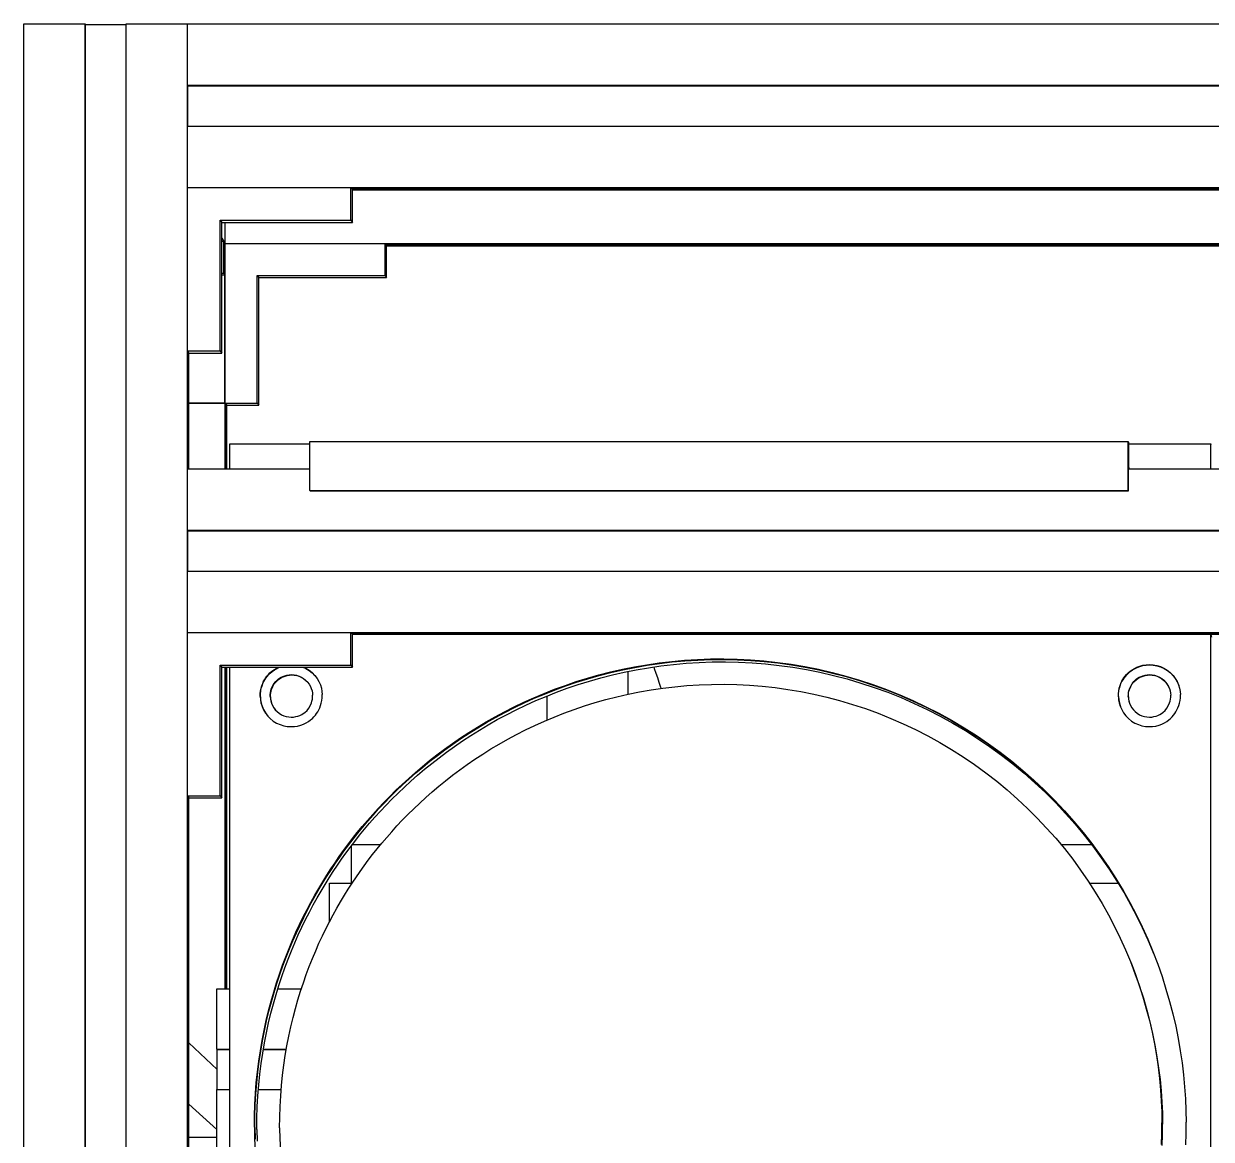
# Model space of a CAD drawing. Header units: millimetres. Extents: x -244 to 244, y -316 to 313.
# Drawn here: x -217.7 to -70.7, y 174.8 to 312.9 of the extents above; entities that cross this region are included whole.
import ezdxf

# ---------------------------------------------------------------- set-up
doc = ezdxf.new("R2010")
doc.units = ezdxf.units.MM
doc.layers.add('VISIBLE', color=7, linetype='Continuous')

msp = doc.modelspace()

# ---------------------------------------------------------------- linework, layer by layer
at = {"layer": 'VISIBLE'}
for p, q in [((-217.72, 43.76), (-217.72, 312.91)), ((-217.72, 312.91), (-210.13, 312.91)), ((-210.13, 43.76), (-210.13, 312.91)), ((-210.13, 312.91), (-210.06, 312.82)), ((-210.06, 43.76), (-210.06, 312.82)), ((-210.06, 312.82), (-205.06, 312.82)), ((-205.06, 43.76), (-205.06, 312.91)), ((-205.06, 312.91), (205.06, 312.91)), ((-197.47, -315.95), (-197.47, 312.91)), ((-197.47, 305.32), (-197.41, 305.22)), ((-197.47, 305.32), (197.47, 305.32)), ((-197.41, 300.25), (-197.41, 305.22)), ((-197.41, 305.22), (197.41, 305.22)), ((-197.47, 300.25), (197.47, 300.25)), ((-197.47, 292.66), (197.47, 292.66)), ((-177.22, 288.61), (-177.22, 292.66)), ((-177.22, 292.66), (-177.04, 292.36)), ((-177.15, 292.55), (177.15, 292.55)), ((-177.1, 292.47), (177.1, 292.47)), ((-177.04, 288.32), (-177.04, 292.36)), ((-177.04, 292.36), (177.04, 292.36)), ((-193.42, 272.41), (-193.42, 288.61)), ((-193.42, 288.61), (-193.22, 288.32)), ((-193.42, 288.61), (-177.22, 288.61)), ((-193.22, 272.13), (-193.22, 288.32)), ((-193.22, 288.32), (-177.04, 288.32)), ((-192.78, 257.82), (-192.78, 288.32)), ((-177.22, 288.61), (-177.04, 288.32)), ((-193.22, 286.36), (-192.78, 285.71)), ((-193.22, 286), (-192.97, 286)), ((-192.97, 282.04), (-192.97, 286)), ((-192.78, 285.71), (192.78, 285.71)), ((-173.01, 281.76), (-173.01, 285.71)), ((-173.01, 285.71), (-172.84, 285.43)), ((-172.95, 285.61), (172.95, 285.61)), ((-172.9, 285.54), (172.9, 285.54)), ((-172.84, 281.48), (-172.84, 285.43)), ((-172.84, 285.43), (172.84, 285.43)), ((-193.22, 282.04), (-192.97, 282.04)), ((-193.22, 281.82), (-192.82, 281.82)), ((-192.97, 282.04), (-192.82, 281.82)), ((-192.82, 265.99), (-192.82, 281.82)), ((-188.83, 265.94), (-188.83, 281.76)), ((-188.83, 281.76), (-188.64, 281.48)), ((-188.83, 281.76), (-173.01, 281.76)), ((-188.64, 265.68), (-188.64, 281.48)), ((-188.64, 281.48), (-172.84, 281.48)), ((-173.01, 281.76), (-172.84, 281.48)), ((-197.47, 272.41), (-197.23, 272.07)), ((-197.47, 272.41), (-193.42, 272.41)), ((-197.39, 257.82), (-197.39, 272.3)), ((-197.34, 257.82), (-197.34, 272.23)), ((-197.27, 257.82), (-197.27, 272.13)), ((-197.27, 272.13), (-193.22, 272.13)), ((-197.27, 272.07), (-197.23, 272.07)), ((-197.23, 272.07), (-197.23, 272.13)), ((-193.42, 272.41), (-193.22, 272.13)), ((-197.27, 265.99), (-192.82, 265.99)), ((-197.27, 265.94), (-188.83, 265.94)), ((-192.82, 265.99), (-192.59, 265.68)), ((-192.71, 257.82), (-192.71, 265.84)), ((-192.66, 257.82), (-192.66, 265.78)), ((-192.59, 257.82), (-192.59, 265.68)), ((-192.59, 265.68), (-188.64, 265.68)), ((-188.83, 265.94), (-188.64, 265.68)), ((-192.21, 257.82), (-192.21, 260.9)), ((-192.21, 260.9), (-182.31, 260.9)), ((-182.31, 255.13), (-182.31, 261.21)), ((-182.31, 261.21), (-81.03, 261.21)), ((-81.03, 255.13), (-81.03, 261.21)), ((-81.03, 261.21), (-80.93, 260.9)), ((-80.93, 257.87), (-80.93, 260.9)), ((-80.93, 260.9), (-70.81, 260.9)), ((-70.81, 257.82), (-70.81, 260.9)), ((-70.81, 260.9), (-70.79, 260.82)), ((-70.79, 257.82), (-70.79, 260.82)), ((-197.47, 257.82), (-182.31, 257.82)), ((-81.01, 255.09), (-81.01, 258.13)), ((-81.01, 258.13), (-80.93, 257.87)), ((-81.01, 257.87), (-80.93, 257.87)), ((-81.01, 257.82), (-50.64, 257.82)), ((-182.31, 255.13), (-182.28, 255.09)), ((-182.31, 255.13), (-81.03, 255.13)), ((-182.28, 255.09), (-81.01, 255.09)), ((-81.03, 255.13), (-81.01, 255.09)), ((-197.47, 250.23), (-197.41, 250.15)), ((-197.47, 250.23), (197.47, 250.23)), ((-197.41, 245.16), (-197.41, 250.15)), ((-197.41, 250.15), (197.41, 250.15)), ((-197.47, 245.16), (197.47, 245.16)), ((-197.47, 237.57), (197.47, 237.57)), ((-177.22, 233.52), (-177.22, 237.57)), ((-177.22, 237.57), (-177.04, 237.33)), ((-177.15, 237.48), (177.15, 237.48)), ((-177.1, 237.42), (177.1, 237.42)), ((-177.04, 233.28), (-177.04, 237.33)), ((-177.04, 237.33), (177.04, 237.33)), ((-70.81, 116.05), (-70.81, 237.33)), ((-70.79, 116.05), (-70.79, 237.33)), ((-70.79, 237.26), (-70.7, 236.96)), ((-140.62, 233.57), (-139.08, 233.8)), ((-140.58, 233.5), (-139.04, 233.72)), ((-139.08, 233.8), (-137.52, 233.98)), ((-139.04, 233.72), (-137.48, 233.91)), ((-139.04, 233.72), (-137.48, 233.91)), ((-137.52, 233.98), (-135.94, 234.12)), ((-137.48, 233.91), (-135.9, 234.05)), ((-137.31, 233.61), (-135.73, 233.76)), ((-135.94, 234.12), (-134.34, 234.22)), ((-135.9, 234.05), (-134.3, 234.15)), ((-135.73, 233.76), (-134.13, 233.86)), ((-134.34, 234.22), (-132.72, 234.28)), ((-134.3, 234.15), (-132.68, 234.21)), ((-134.13, 233.86), (-132.52, 233.91)), ((-132.72, 234.28), (-131.09, 234.29)), ((-132.68, 234.21), (-131.05, 234.22)), ((-132.68, 234.21), (-131.05, 234.22)), ((-132.52, 233.91), (-130.88, 233.93)), ((-132.52, 233.91), (-130.88, 233.93)), ((-131.09, 234.29), (-129.44, 234.26)), ((-131.05, 234.22), (-129.4, 234.19)), ((-131.05, 234.22), (-129.4, 234.19)), ((-130.88, 233.93), (-129.24, 233.89)), ((-130.88, 233.93), (-129.24, 233.89)), ((-129.44, 234.26), (-127.78, 234.17)), ((-129.4, 234.19), (-127.74, 234.1)), ((-129.24, 233.89), (-127.58, 233.81)), ((-127.78, 234.17), (-126.11, 234.04)), ((-127.74, 234.1), (-126.07, 233.97)), ((-127.74, 234.1), (-126.07, 233.97)), ((-127.58, 233.81), (-125.91, 233.67)), ((-127.58, 233.81), (-125.91, 233.67)), ((-126.11, 234.04), (-124.43, 233.86)), ((-126.07, 233.97), (-124.39, 233.79)), ((-126.07, 233.97), (-124.39, 233.79)), ((-124.43, 233.86), (-122.74, 233.62)), ((-124.39, 233.79), (-122.71, 233.55)), ((-193.42, 217.32), (-193.42, 233.52)), ((-193.42, 233.52), (-193.22, 233.28)), ((-193.42, 233.52), (-177.22, 233.52)), ((-193.22, 217.1), (-193.22, 233.28)), ((-193.22, 233.28), (-177.04, 233.28)), ((-192.78, 193.43), (-192.78, 233.28)), ((-192.71, 193.43), (-192.71, 233.28)), ((-192.66, 193.43), (-192.66, 233.28)), ((-192.59, 193.43), (-192.59, 233.28)), ((-192.21, 116.05), (-192.21, 233.28)), ((-187.62, 232.15), (-187.45, 232.35)), ((-187.59, 232.12), (-187.42, 232.32)), ((-187.45, 232.35), (-187.25, 232.55)), ((-187.42, 232.32), (-187.22, 232.52)), ((-187.25, 232.55), (-187.02, 232.75)), ((-187.22, 232.52), (-186.99, 232.71)), ((-187.02, 232.75), (-186.77, 232.93)), ((-186.99, 232.71), (-186.74, 232.9)), ((-186.77, 232.93), (-186.48, 233.11)), ((-186.74, 232.9), (-186.45, 233.07)), ((-186.48, 233.11), (-186.16, 233.27)), ((-186.45, 233.07), (-186.13, 233.23)), ((-186.16, 233.27), (-186.11, 233.28)), ((-186.13, 233.23), (-185.99, 233.28)), ((-185.41, 232.21), (-185.15, 232.28)), ((-185.38, 232.17), (-185.12, 232.24)), ((-185.15, 232.28), (-184.87, 232.32)), ((-185.12, 232.24), (-184.84, 232.29)), ((-184.87, 232.32), (-184.58, 232.34)), ((-184.84, 232.29), (-184.55, 232.3)), ((-184.58, 232.34), (-184.27, 232.32)), ((-184.55, 232.3), (-184.24, 232.28)), ((-184.27, 232.32), (-183.96, 232.26)), ((-184.24, 232.28), (-183.94, 232.22)), ((-184.24, 232.28), (-183.94, 232.22)), ((-183.96, 232.26), (-183.66, 232.16)), ((-183.94, 232.22), (-183.63, 232.13)), ((-183.94, 232.22), (-183.63, 232.13)), ((-183.19, 233.28), (-182.79, 233.1)), ((-183.14, 233.28), (-182.82, 233.14)), ((-182.82, 233.14), (-182.41, 232.89)), ((-182.79, 233.1), (-182.38, 232.85)), ((-182.41, 232.89), (-182.04, 232.59)), ((-182.38, 232.85), (-182.01, 232.55)), ((-182.04, 232.59), (-181.71, 232.24)), ((-182.01, 232.55), (-181.68, 232.21)), ((-181.71, 232.24), (-181.42, 231.87)), ((-177.22, 233.52), (-177.04, 233.28)), ((-147.95, 231.9), (-146.54, 232.3)), ((-147.9, 231.83), (-146.49, 232.23)), ((-146.54, 232.3), (-145.1, 232.67)), ((-146.49, 232.23), (-145.05, 232.6)), ((-146.31, 231.94), (-144.87, 232.31)), ((-145.1, 232.67), (-143.63, 233.01)), ((-145.05, 232.6), (-143.59, 232.94)), ((-144.87, 232.31), (-143.41, 232.64)), ((-143.63, 233.01), (-142.14, 233.31)), ((-143.59, 232.94), (-142.1, 233.24)), ((-143.41, 232.64), (-141.92, 232.94)), ((-142.92, 232.69), (-142.92, 232.74)), ((-142.92, 232.04), (-142.92, 232.69)), ((-142.14, 233.31), (-140.62, 233.57)), ((-142.1, 233.24), (-140.58, 233.5)), ((-141.92, 232.94), (-140.4, 233.2)), ((-140.4, 233.2), (-138.87, 233.43)), ((-139.75, 233.3), (-139.68, 233.08)), ((-139.68, 233.08), (-139.49, 232.53)), ((-139.49, 232.53), (-139.3, 231.97)), ((-138.87, 233.43), (-137.31, 233.61)), ((-138.87, 233.43), (-137.31, 233.61)), ((-125.91, 233.67), (-124.23, 233.49)), ((-125.91, 233.67), (-124.23, 233.49)), ((-124.23, 233.49), (-122.55, 233.26)), ((-122.74, 233.62), (-121.05, 233.34)), ((-122.71, 233.55), (-121.02, 233.27)), ((-122.55, 233.26), (-120.86, 232.97)), ((-121.05, 233.34), (-119.36, 233)), ((-121.02, 233.27), (-119.33, 232.93)), ((-120.86, 232.97), (-119.18, 232.63)), ((-119.36, 233), (-117.67, 232.61)), ((-119.33, 232.93), (-117.64, 232.54)), ((-119.18, 232.63), (-117.49, 232.24)), ((-117.67, 232.61), (-115.98, 232.16)), ((-117.64, 232.54), (-115.95, 232.09)), ((-117.49, 232.24), (-115.8, 231.8)), ((-81.4, 232.15), (-81.22, 232.35)), ((-81.38, 232.12), (-81.21, 232.32)), ((-81.22, 232.35), (-81.03, 232.55)), ((-81.21, 232.32), (-81.01, 232.52)), ((-81.03, 232.55), (-80.8, 232.75)), ((-81.01, 232.52), (-80.79, 232.71)), ((-80.8, 232.75), (-80.55, 232.93)), ((-80.79, 232.71), (-80.53, 232.9)), ((-80.55, 232.93), (-80.26, 233.11)), ((-80.53, 232.9), (-80.25, 233.07)), ((-80.26, 233.11), (-79.94, 233.27)), ((-80.25, 233.07), (-79.93, 233.23)), ((-79.94, 233.27), (-79.59, 233.4)), ((-79.93, 233.23), (-79.58, 233.36)), ((-79.59, 233.4), (-79.21, 233.5)), ((-79.58, 233.36), (-79.2, 233.46)), ((-79.21, 233.5), (-78.8, 233.57)), ((-79.2, 233.46), (-78.79, 233.53)), ((-79.2, 232.21), (-78.94, 232.28)), ((-79.19, 232.17), (-78.93, 232.24)), ((-78.94, 232.28), (-78.66, 232.32)), ((-78.93, 232.24), (-78.65, 232.29)), ((-78.8, 233.57), (-78.37, 233.59)), ((-78.79, 233.53), (-78.36, 233.55)), ((-78.66, 232.32), (-78.37, 232.34)), ((-78.65, 232.29), (-78.36, 232.3)), ((-78.37, 233.59), (-77.93, 233.56)), ((-78.37, 232.34), (-78.07, 232.32)), ((-78.36, 233.55), (-77.92, 233.52)), ((-78.36, 232.3), (-78.05, 232.28)), ((-78.07, 232.32), (-77.76, 232.26)), ((-78.05, 232.28), (-77.75, 232.22)), ((-78.05, 232.28), (-77.75, 232.22)), ((-77.93, 233.56), (-77.48, 233.47)), ((-77.92, 233.52), (-77.47, 233.44)), ((-77.76, 232.26), (-77.45, 232.16)), ((-77.75, 232.22), (-77.44, 232.13)), ((-77.75, 232.22), (-77.44, 232.13)), ((-77.48, 233.47), (-77.03, 233.33)), ((-77.47, 233.44), (-77.02, 233.3)), ((-77.03, 233.33), (-76.6, 233.14)), ((-77.02, 233.3), (-76.59, 233.1)), ((-76.6, 233.14), (-76.19, 232.89)), ((-76.59, 233.1), (-76.18, 232.85)), ((-76.19, 232.89), (-75.82, 232.59)), ((-76.18, 232.85), (-75.8, 232.55)), ((-75.82, 232.59), (-75.48, 232.24)), ((-75.8, 232.55), (-75.47, 232.21)), ((-75.48, 232.24), (-75.2, 231.87)), ((-188.35, 230.68), (-188.26, 230.99)), ((-188.32, 230.65), (-188.23, 230.95)), ((-188.26, 230.99), (-188.15, 231.26)), ((-188.23, 230.95), (-188.12, 231.23)), ((-188.15, 231.26), (-188.03, 231.52)), ((-188.12, 231.23), (-188, 231.48)), ((-188.03, 231.52), (-187.9, 231.75)), ((-188, 231.48), (-187.87, 231.71)), ((-187.9, 231.75), (-187.77, 231.95)), ((-187.87, 231.71), (-187.74, 231.92)), ((-187.77, 231.95), (-187.62, 232.15)), ((-187.74, 231.92), (-187.59, 232.12)), ((-187.08, 230.56), (-186.93, 230.92)), ((-187.06, 230.52), (-186.9, 230.89)), ((-186.93, 230.92), (-186.75, 231.22)), ((-186.9, 230.89), (-186.72, 231.19)), ((-186.75, 231.22), (-186.53, 231.49)), ((-186.72, 231.19), (-186.5, 231.46)), ((-186.53, 231.49), (-186.24, 231.76)), ((-186.5, 231.46), (-186.21, 231.73)), ((-186.24, 231.76), (-186.06, 231.89)), ((-186.21, 231.73), (-186.03, 231.86)), ((-186.06, 231.89), (-185.87, 232.01)), ((-186.03, 231.86), (-185.84, 231.97)), ((-185.87, 232.01), (-185.65, 232.12)), ((-185.84, 231.97), (-185.62, 232.08)), ((-185.65, 232.12), (-185.41, 232.21)), ((-185.62, 232.08), (-185.38, 232.17)), ((-183.66, 232.16), (-183.36, 232.03)), ((-183.63, 232.13), (-183.33, 231.99)), ((-183.63, 232.13), (-183.33, 231.99)), ((-183.36, 232.03), (-183.08, 231.86)), ((-183.33, 231.99), (-183.05, 231.82)), ((-183.33, 231.99), (-183.05, 231.82)), ((-183.08, 231.86), (-182.83, 231.65)), ((-183.05, 231.82), (-182.8, 231.62)), ((-183.05, 231.82), (-182.8, 231.62)), ((-182.83, 231.65), (-182.6, 231.42)), ((-182.8, 231.62), (-182.58, 231.39)), ((-182.8, 231.62), (-182.58, 231.39)), ((-182.6, 231.42), (-182.41, 231.16)), ((-182.6, 231.42), (-182.41, 231.16)), ((-182.41, 231.16), (-182.25, 230.89)), ((-182.41, 231.16), (-182.25, 230.89)), ((-182.25, 230.89), (-182.13, 230.61)), ((-181.42, 231.87), (-181.19, 231.48)), ((-181.19, 231.48), (-181.01, 231.07)), ((-181.01, 231.07), (-180.89, 230.66)), ((-152.02, 230.53), (-150.69, 231.01)), ((-151.97, 230.46), (-150.64, 230.94)), ((-150.69, 231.01), (-149.33, 231.47)), ((-150.64, 230.94), (-149.29, 231.4)), ((-150.45, 230.65), (-149.1, 231.11)), ((-149.33, 231.47), (-147.95, 231.9)), ((-149.29, 231.4), (-147.9, 231.83)), ((-149.1, 231.11), (-147.72, 231.54)), ((-147.72, 231.54), (-146.31, 231.94)), ((-142.92, 231.38), (-142.92, 232.04)), ((-142.92, 230.7), (-142.92, 231.38)), ((-139.3, 231.97), (-139.11, 231.39)), ((-139.11, 231.39), (-138.9, 230.79)), ((-138.9, 230.79), (-138.85, 230.64)), ((-138.62, 230.67), (-137.14, 230.85)), ((-137.14, 230.85), (-135.64, 230.98)), ((-135.64, 230.98), (-134.13, 231.08)), ((-134.13, 231.08), (-132.59, 231.13)), ((-132.59, 231.13), (-131.05, 231.14)), ((-131.05, 231.14), (-129.48, 231.11)), ((-129.48, 231.11), (-127.91, 231.03)), ((-127.91, 231.03), (-126.33, 230.9)), ((-126.33, 230.9), (-124.74, 230.73)), ((-115.98, 232.16), (-114.3, 231.67)), ((-115.95, 232.09), (-114.27, 231.6)), ((-115.8, 231.8), (-114.12, 231.3)), ((-114.3, 231.67), (-112.63, 231.11)), ((-114.27, 231.6), (-112.59, 231.04)), ((-114.12, 231.3), (-112.45, 230.75)), ((-112.63, 231.11), (-110.96, 230.51)), ((-112.59, 231.04), (-110.93, 230.44)), ((-112.45, 230.75), (-110.79, 230.15)), ((-82.13, 230.68), (-82.04, 230.99)), ((-82.12, 230.65), (-82.03, 230.95)), ((-82.04, 230.99), (-81.93, 231.26)), ((-82.03, 230.95), (-81.92, 231.23)), ((-81.93, 231.26), (-81.81, 231.52)), ((-81.92, 231.23), (-81.8, 231.48)), ((-81.81, 231.52), (-81.68, 231.75)), ((-81.8, 231.48), (-81.67, 231.71)), ((-81.68, 231.75), (-81.55, 231.95)), ((-81.67, 231.71), (-81.53, 231.92)), ((-81.55, 231.95), (-81.4, 232.15)), ((-81.53, 231.92), (-81.38, 232.12)), ((-80.88, 230.56), (-80.72, 230.92)), ((-80.87, 230.52), (-80.71, 230.89)), ((-80.72, 230.92), (-80.54, 231.22)), ((-80.71, 230.89), (-80.53, 231.19)), ((-80.54, 231.22), (-80.32, 231.49)), ((-80.53, 231.19), (-80.31, 231.46)), ((-80.32, 231.49), (-80.03, 231.76)), ((-80.31, 231.46), (-80.02, 231.73)), ((-80.03, 231.76), (-79.86, 231.89)), ((-80.02, 231.73), (-79.84, 231.86)), ((-79.86, 231.89), (-79.66, 232.01)), ((-79.84, 231.86), (-79.65, 231.97)), ((-79.66, 232.01), (-79.44, 232.12)), ((-79.65, 231.97), (-79.43, 232.08)), ((-79.44, 232.12), (-79.2, 232.21)), ((-79.43, 232.08), (-79.19, 232.17)), ((-77.45, 232.16), (-77.16, 232.03)), ((-77.44, 232.13), (-77.14, 231.99)), ((-77.44, 232.13), (-77.14, 231.99)), ((-77.16, 232.03), (-76.88, 231.86)), ((-77.14, 231.99), (-76.86, 231.82)), ((-77.14, 231.99), (-76.86, 231.82)), ((-76.88, 231.86), (-76.62, 231.65)), ((-76.86, 231.82), (-76.61, 231.62)), ((-76.86, 231.82), (-76.61, 231.62)), ((-76.62, 231.65), (-76.39, 231.42)), ((-76.61, 231.62), (-76.38, 231.38)), ((-76.61, 231.62), (-76.38, 231.38)), ((-76.39, 231.42), (-76.2, 231.16)), ((-76.38, 231.38), (-76.19, 231.13)), ((-76.2, 231.16), (-76.04, 230.89)), ((-76.19, 231.13), (-76.03, 230.86)), ((-76.04, 230.89), (-75.92, 230.61)), ((-76.03, 230.86), (-75.91, 230.59)), ((-75.47, 232.21), (-75.19, 231.84)), ((-75.2, 231.87), (-74.97, 231.48)), ((-75.19, 231.84), (-74.96, 231.44)), ((-74.97, 231.48), (-74.79, 231.07)), ((-74.96, 231.44), (-74.78, 231.04)), ((-74.79, 231.07), (-74.67, 230.66)), ((-188.47, 229.63), (-188.46, 230)), ((-188.47, 229.63), (-188.43, 229.23)), ((-188.46, 230), (-188.42, 230.35)), ((-188.44, 229.59), (-188.43, 229.96)), ((-188.44, 229.59), (-188.4, 229.2)), ((-188.43, 229.96), (-188.39, 230.32)), ((-188.42, 230.35), (-188.35, 230.68)), ((-188.39, 230.32), (-188.32, 230.65)), ((-187.22, 229.88), (-187.19, 230.12)), ((-187.22, 229.63), (-187.22, 229.88)), ((-187.22, 229.63), (-187.2, 229.36)), ((-187.2, 229.59), (-187.19, 229.85)), ((-187.2, 229.59), (-187.17, 229.32)), ((-187.2, 229.36), (-187.15, 229.08)), ((-187.19, 230.12), (-187.15, 230.35)), ((-187.19, 229.85), (-187.16, 230.09)), ((-187.17, 229.32), (-187.12, 229.05)), ((-187.16, 230.09), (-187.12, 230.31)), ((-187.15, 230.35), (-187.08, 230.56)), ((-187.12, 230.31), (-187.06, 230.52)), ((-182.13, 230.61), (-182.04, 230.33)), ((-182.05, 229.06), (-182, 229.29)), ((-182.04, 230.33), (-181.99, 230.06)), ((-182, 229.29), (-181.97, 229.53)), ((-181.99, 230.06), (-181.97, 229.79)), ((-181.97, 229.53), (-181.97, 229.79)), ((-180.89, 230.66), (-180.81, 230.25)), ((-180.83, 229.13), (-180.79, 229.48)), ((-180.81, 230.25), (-180.78, 229.86)), ((-180.79, 229.48), (-180.78, 229.86)), ((-155.83, 228.92), (-154.59, 229.48)), ((-155.78, 228.85), (-154.54, 229.41)), ((-154.59, 229.48), (-153.32, 230.01)), ((-154.54, 229.41), (-153.27, 229.94)), ((-154.34, 229.12), (-153.08, 229.65)), ((-153.32, 230.01), (-152.02, 230.53)), ((-153.27, 229.94), (-151.97, 230.46)), ((-153.08, 229.65), (-151.78, 230.16)), ((-152.95, 228.59), (-152.94, 229.3)), ((-152.94, 229.3), (-152.94, 229.71)), ((-151.78, 230.16), (-150.45, 230.65)), ((-145.67, 229.26), (-144.31, 229.61)), ((-144.31, 229.61), (-142.92, 229.92)), ((-142.93, 230.01), (-142.92, 230.7)), ((-142.93, 229.92), (-142.93, 230.01)), ((-142.92, 229.92), (-141.51, 230.21)), ((-141.51, 230.21), (-140.07, 230.46)), ((-140.07, 230.46), (-138.62, 230.67)), ((-124.74, 230.73), (-123.14, 230.51)), ((-123.14, 230.51), (-121.54, 230.24)), ((-121.54, 230.24), (-119.94, 229.92)), ((-119.94, 229.92), (-118.34, 229.55)), ((-118.34, 229.55), (-116.74, 229.13)), ((-110.96, 230.51), (-109.31, 229.85)), ((-110.93, 230.44), (-109.28, 229.78)), ((-110.79, 230.15), (-109.14, 229.49)), ((-109.31, 229.85), (-107.68, 229.14)), ((-109.28, 229.78), (-107.64, 229.07)), ((-109.14, 229.49), (-107.51, 228.78)), ((-82.24, 230), (-82.2, 230.35)), ((-82.24, 229.63), (-82.24, 230)), ((-82.24, 229.63), (-82.21, 229.23)), ((-82.23, 229.59), (-82.22, 229.96)), ((-82.23, 229.59), (-82.2, 229.2)), ((-82.22, 229.96), (-82.18, 230.32)), ((-82.2, 230.35), (-82.13, 230.68)), ((-82.18, 230.32), (-82.12, 230.65)), ((-81.02, 229.63), (-81.01, 229.88)), ((-81.02, 229.63), (-81, 229.36)), ((-81.01, 229.88), (-80.99, 230.12)), ((-81.01, 229.59), (-81, 229.85)), ((-81.01, 229.59), (-80.98, 229.32)), ((-81, 229.85), (-80.97, 230.09)), ((-81, 229.36), (-80.94, 229.08)), ((-80.99, 230.12), (-80.94, 230.35)), ((-80.98, 229.32), (-80.93, 229.05)), ((-80.97, 230.09), (-80.93, 230.31)), ((-80.94, 230.35), (-80.88, 230.56)), ((-80.93, 230.31), (-80.87, 230.52)), ((-75.92, 230.61), (-75.84, 230.33)), ((-75.84, 230.33), (-75.78, 230.06)), ((-75.84, 229.06), (-75.79, 229.29)), ((-75.79, 229.29), (-75.77, 229.53)), ((-75.78, 230.06), (-75.76, 229.79)), ((-75.77, 229.53), (-75.76, 229.79)), ((-74.67, 230.66), (-74.59, 230.25)), ((-74.61, 229.13), (-74.57, 229.48)), ((-74.59, 230.25), (-74.56, 229.86)), ((-74.57, 229.48), (-74.56, 229.86)), ((-188.43, 229.23), (-188.36, 228.83)), ((-188.4, 229.2), (-188.33, 228.79)), ((-188.36, 228.83), (-188.23, 228.42)), ((-188.33, 228.79), (-188.2, 228.38)), ((-188.23, 228.42), (-188.05, 228.01)), ((-188.2, 228.38), (-188.03, 227.97)), ((-188.05, 228.01), (-187.82, 227.61)), ((-188.03, 227.97), (-187.8, 227.58)), ((-187.15, 229.08), (-187.06, 228.8)), ((-187.12, 229.05), (-187.04, 228.77)), ((-187.06, 228.8), (-186.94, 228.52)), ((-187.04, 228.77), (-186.91, 228.49)), ((-186.94, 228.52), (-186.78, 228.25)), ((-186.91, 228.49), (-186.76, 228.22)), ((-186.78, 228.25), (-186.59, 227.99)), ((-186.76, 228.22), (-186.58, 227.99)), ((-186.59, 227.99), (-186.36, 227.76)), ((-186.59, 227.99), (-186.36, 227.76)), ((-182.95, 227.65), (-182.66, 227.92)), ((-182.66, 227.92), (-182.44, 228.19)), ((-182.44, 228.19), (-182.26, 228.49)), ((-182.26, 228.49), (-182.11, 228.86)), ((-182.11, 228.86), (-182.05, 229.06)), ((-181.34, 227.74), (-181.21, 227.97)), ((-181.21, 227.97), (-181.09, 228.22)), ((-181.09, 228.22), (-180.99, 228.5)), ((-180.99, 228.5), (-180.9, 228.8)), ((-180.9, 228.8), (-180.83, 229.13)), ((-158.22, 227.74), (-157.04, 228.34)), ((-158.17, 227.67), (-156.99, 228.27)), ((-157.97, 227.38), (-156.79, 227.98)), ((-157.04, 228.34), (-155.83, 228.92)), ((-156.99, 228.27), (-155.78, 228.85)), ((-156.79, 227.98), (-155.58, 228.56)), ((-155.58, 228.56), (-154.34, 229.12)), ((-152.95, 227.87), (-152.95, 228.59)), ((-152.95, 227.14), (-152.95, 227.87)), ((-150.86, 227.57), (-149.61, 228.03)), ((-149.61, 228.03), (-148.32, 228.47)), ((-148.32, 228.47), (-147.01, 228.88)), ((-147.01, 228.88), (-145.67, 229.26)), ((-116.74, 229.13), (-115.15, 228.65)), ((-115.15, 228.65), (-113.56, 228.13)), ((-113.56, 228.13), (-111.99, 227.56)), ((-107.68, 229.14), (-106.06, 228.37)), ((-107.64, 229.07), (-106.03, 228.3)), ((-107.51, 228.78), (-105.89, 228.02)), ((-106.06, 228.37), (-104.46, 227.56)), ((-106.03, 228.3), (-104.43, 227.49)), ((-105.89, 228.02), (-104.3, 227.2)), ((-82.21, 229.23), (-82.14, 228.83)), ((-82.2, 229.2), (-82.12, 228.79)), ((-82.14, 228.83), (-82.01, 228.42)), ((-82.12, 228.79), (-82, 228.4)), ((-82.01, 228.42), (-81.83, 228.01)), ((-81.83, 228.01), (-81.6, 227.61)), ((-80.94, 229.08), (-80.86, 228.8)), ((-80.93, 229.05), (-80.85, 228.79)), ((-80.86, 228.8), (-80.74, 228.52)), ((-80.74, 228.52), (-80.58, 228.25)), ((-80.74, 228.52), (-80.58, 228.25)), ((-80.58, 228.25), (-80.39, 227.99)), ((-80.58, 228.25), (-80.39, 227.99)), ((-80.39, 227.99), (-80.16, 227.76)), ((-80.39, 227.99), (-80.16, 227.76)), ((-76.75, 227.65), (-76.46, 227.92)), ((-76.46, 227.92), (-76.24, 228.19)), ((-76.24, 228.19), (-76.06, 228.49)), ((-76.06, 228.49), (-75.9, 228.86)), ((-75.9, 228.86), (-75.84, 229.06)), ((-75.12, 227.74), (-74.99, 227.97)), ((-74.99, 227.97), (-74.87, 228.22)), ((-74.87, 228.22), (-74.76, 228.5)), ((-74.76, 228.5), (-74.67, 228.8)), ((-74.67, 228.8), (-74.61, 229.13)), ((-187.82, 227.61), (-187.54, 227.24)), ((-187.8, 227.58), (-187.53, 227.23)), ((-187.54, 227.24), (-187.21, 226.9)), ((-187.54, 227.24), (-187.21, 226.9)), ((-187.21, 226.9), (-186.84, 226.6)), ((-186.84, 226.6), (-186.43, 226.35)), ((-186.84, 226.6), (-186.43, 226.35)), ((-186.43, 226.35), (-185.99, 226.15)), ((-186.43, 226.35), (-185.99, 226.15)), ((-186.36, 227.76), (-186.11, 227.56)), ((-186.11, 227.56), (-185.83, 227.38)), ((-186.11, 227.56), (-185.83, 227.38)), ((-185.83, 227.38), (-185.53, 227.25)), ((-185.83, 227.38), (-185.53, 227.25)), ((-185.53, 227.25), (-185.23, 227.15)), ((-185.23, 227.15), (-184.92, 227.1)), ((-184.92, 227.1), (-184.61, 227.08)), ((-184.61, 227.08), (-184.32, 227.09)), ((-184.32, 227.09), (-184.04, 227.14)), ((-184.04, 227.14), (-183.78, 227.21)), ((-183.78, 227.21), (-183.54, 227.3)), ((-183.54, 227.3), (-183.32, 227.4)), ((-183.32, 227.4), (-183.13, 227.52)), ((-183.13, 227.52), (-182.95, 227.65)), ((-183.08, 226.22), (-182.77, 226.38)), ((-182.77, 226.38), (-182.48, 226.55)), ((-182.48, 226.55), (-182.22, 226.74)), ((-182.22, 226.74), (-182, 226.93)), ((-182, 226.93), (-181.8, 227.13)), ((-181.8, 227.13), (-181.63, 227.33)), ((-181.63, 227.33), (-181.48, 227.53)), ((-181.48, 227.53), (-181.34, 227.74)), ((-161.57, 225.84), (-160.48, 226.49)), ((-161.53, 225.77), (-160.44, 226.42)), ((-160.48, 226.49), (-159.36, 227.12)), ((-160.44, 226.42), (-159.32, 227.05)), ((-160.23, 226.13), (-159.12, 226.77)), ((-159.36, 227.12), (-158.22, 227.74)), ((-159.32, 227.05), (-158.17, 227.67)), ((-159.12, 226.77), (-157.97, 227.38)), ((-154.47, 226.05), (-153.29, 226.58)), ((-153.29, 226.58), (-152.09, 227.09)), ((-152.95, 226.73), (-152.95, 227.14)), ((-152.09, 227.09), (-150.86, 227.57)), ((-111.99, 227.56), (-110.42, 226.93)), ((-110.42, 226.93), (-108.88, 226.26)), ((-104.46, 227.56), (-102.89, 226.69)), ((-104.43, 227.49), (-102.86, 226.62)), ((-104.3, 227.2), (-102.73, 226.33)), ((-102.89, 226.69), (-101.34, 225.77)), ((-102.86, 226.62), (-101.31, 225.7)), ((-81.6, 227.61), (-81.32, 227.24)), ((-81.32, 227.24), (-80.99, 226.9)), ((-81.32, 227.24), (-80.99, 226.9)), ((-80.99, 226.9), (-80.61, 226.6)), ((-80.61, 226.6), (-80.2, 226.35)), ((-80.61, 226.6), (-80.2, 226.35)), ((-80.2, 226.35), (-79.77, 226.15)), ((-80.2, 226.35), (-79.77, 226.15)), ((-80.16, 227.76), (-79.9, 227.56)), ((-80.16, 227.76), (-79.9, 227.56)), ((-79.9, 227.56), (-79.62, 227.38)), ((-79.9, 227.56), (-79.62, 227.38)), ((-79.62, 227.38), (-79.33, 227.25)), ((-79.62, 227.38), (-79.33, 227.25)), ((-79.33, 227.25), (-79.02, 227.15)), ((-79.02, 227.15), (-78.71, 227.1)), ((-78.71, 227.1), (-78.41, 227.08)), ((-78.41, 227.08), (-78.12, 227.09)), ((-78.12, 227.09), (-77.84, 227.14)), ((-77.84, 227.14), (-77.58, 227.21)), ((-77.58, 227.21), (-77.34, 227.3)), ((-77.34, 227.3), (-77.12, 227.4)), ((-77.12, 227.4), (-76.92, 227.52)), ((-76.92, 227.52), (-76.75, 227.65)), ((-76.86, 226.22), (-76.54, 226.38)), ((-76.54, 226.38), (-76.26, 226.55)), ((-76.26, 226.55), (-76, 226.74)), ((-76, 226.74), (-75.78, 226.93)), ((-75.78, 226.93), (-75.58, 227.13)), ((-75.58, 227.13), (-75.41, 227.33)), ((-75.41, 227.33), (-75.26, 227.53)), ((-75.26, 227.53), (-75.12, 227.74)), ((-185.99, 226.15), (-185.55, 226.01)), ((-185.55, 226.01), (-185.1, 225.93)), ((-185.1, 225.93), (-184.65, 225.9)), ((-184.65, 225.9), (-184.22, 225.92)), ((-184.22, 225.92), (-183.82, 225.98)), ((-183.82, 225.98), (-183.44, 226.09)), ((-183.44, 226.09), (-183.08, 226.22)), ((-163.66, 224.5), (-162.63, 225.17)), ((-163.61, 224.43), (-162.58, 225.11)), ((-162.63, 225.17), (-161.57, 225.84)), ((-162.58, 225.11), (-161.53, 225.77)), ((-162.38, 224.82), (-161.32, 225.48)), ((-161.32, 225.48), (-160.23, 226.13)), ((-157.82, 224.35), (-156.73, 224.94)), ((-156.73, 224.94), (-155.61, 225.5)), ((-155.61, 225.5), (-154.47, 226.05)), ((-108.88, 226.26), (-107.34, 225.54)), ((-107.34, 225.54), (-105.83, 224.76)), ((-102.73, 226.33), (-101.18, 225.42)), ((-101.34, 225.77), (-99.82, 224.81)), ((-101.31, 225.7), (-99.79, 224.74)), ((-101.18, 225.42), (-99.67, 224.45)), ((-79.77, 226.15), (-79.32, 226.01)), ((-79.32, 226.01), (-78.87, 225.93)), ((-78.87, 225.93), (-78.43, 225.9)), ((-78.43, 225.9), (-78, 225.92)), ((-78, 225.92), (-77.59, 225.98)), ((-77.59, 225.98), (-77.21, 226.09)), ((-77.21, 226.09), (-76.86, 226.22)), ((-165.64, 223.11), (-164.67, 223.81)), ((-165.59, 223.04), (-164.62, 223.74)), ((-165.38, 222.76), (-164.41, 223.46)), ((-164.67, 223.81), (-163.66, 224.5)), ((-164.62, 223.74), (-163.61, 224.43)), ((-164.41, 223.46), (-163.41, 224.15)), ((-163.41, 224.15), (-162.38, 224.82)), ((-159.91, 223.14), (-158.88, 223.75)), ((-158.88, 223.75), (-157.82, 224.35)), ((-105.83, 224.76), (-104.34, 223.94)), ((-104.34, 223.94), (-102.88, 223.07)), ((-99.82, 224.81), (-98.33, 223.79)), ((-99.79, 224.74), (-98.3, 223.72)), ((-99.67, 224.45), (-98.18, 223.44)), ((-98.33, 223.79), (-96.88, 222.73)), ((-98.3, 223.72), (-96.85, 222.66)), ((-98.18, 223.44), (-96.72, 222.38)), ((-167.5, 221.69), (-166.58, 222.4)), ((-167.45, 221.62), (-166.53, 222.34)), ((-167.23, 221.34), (-166.32, 222.06)), ((-166.58, 222.4), (-165.64, 223.11)), ((-166.53, 222.34), (-165.59, 223.04)), ((-166.32, 222.06), (-165.38, 222.76)), ((-161.89, 221.87), (-160.91, 222.51)), ((-160.91, 222.51), (-159.91, 223.14)), ((-102.88, 223.07), (-101.44, 222.16)), ((-101.44, 222.16), (-100.03, 221.2)), ((-96.88, 222.73), (-95.45, 221.63)), ((-96.85, 222.66), (-95.42, 221.56)), ((-96.72, 222.38), (-95.3, 221.28)), ((-169.24, 220.24), (-168.38, 220.97)), ((-169.19, 220.17), (-168.33, 220.9)), ((-168.98, 219.89), (-168.12, 220.62)), ((-168.38, 220.97), (-167.5, 221.69)), ((-168.33, 220.9), (-167.45, 221.62)), ((-168.12, 220.62), (-167.23, 221.34)), ((-164.65, 219.88), (-163.76, 220.55)), ((-163.76, 220.55), (-162.84, 221.22)), ((-162.84, 221.22), (-161.89, 221.87)), ((-100.03, 221.2), (-98.65, 220.19)), ((-95.45, 221.63), (-94.07, 220.48)), ((-95.42, 221.56), (-94.04, 220.41)), ((-95.3, 221.28), (-93.92, 220.14)), ((-94.07, 220.48), (-92.72, 219.29)), ((-170.88, 218.76), (-170.08, 219.5)), ((-170.83, 218.7), (-170.02, 219.43)), ((-170.61, 218.42), (-169.81, 219.16)), ((-170.08, 219.5), (-169.24, 220.24)), ((-170.02, 219.43), (-169.19, 220.17)), ((-169.81, 219.16), (-168.98, 219.89)), ((-166.36, 218.52), (-165.52, 219.21)), ((-165.52, 219.21), (-164.65, 219.88)), ((-98.65, 220.19), (-97.3, 219.15)), ((-97.3, 219.15), (-95.99, 218.06)), ((-94.04, 220.41), (-92.69, 219.23)), ((-93.92, 220.14), (-92.57, 218.95)), ((-92.72, 219.29), (-91.41, 218.07)), ((-92.69, 219.23), (-91.38, 218)), ((-172.42, 217.27), (-171.66, 218.02)), ((-172.36, 217.21), (-171.61, 217.95)), ((-172.15, 216.93), (-171.39, 217.68)), ((-171.66, 218.02), (-170.88, 218.76)), ((-171.61, 217.95), (-170.83, 218.7)), ((-171.39, 217.68), (-170.61, 218.42)), ((-167.96, 217.14), (-167.17, 217.83)), ((-167.17, 217.83), (-166.36, 218.52)), ((-95.99, 218.06), (-94.71, 216.94)), ((-92.57, 218.95), (-91.27, 217.73)), ((-91.41, 218.07), (-90.15, 216.8)), ((-91.38, 218), (-90.12, 216.74)), ((-91.27, 217.73), (-90, 216.46)), ((-197.47, 217.32), (-197.27, 217.1)), ((-197.47, 217.32), (-193.42, 217.32)), ((-197.39, 116.05), (-197.39, 217.23)), ((-197.34, 116.05), (-197.34, 217.18)), ((-197.27, 116.05), (-197.27, 217.1)), ((-197.27, 217.1), (-193.22, 217.1)), ((-193.42, 217.32), (-193.22, 217.1)), ((-173.85, 215.78), (-173.15, 216.53)), ((-173.8, 215.71), (-173.09, 216.46)), ((-173.58, 215.44), (-172.88, 216.19)), ((-173.15, 216.53), (-172.42, 217.27)), ((-173.09, 216.46), (-172.36, 217.21)), ((-172.88, 216.19), (-172.15, 216.93)), ((-169.46, 215.73), (-168.72, 216.44)), ((-168.72, 216.44), (-167.96, 217.14)), ((-94.71, 216.94), (-93.47, 215.78)), ((-90.15, 216.8), (-88.92, 215.5)), ((-90.12, 216.74), (-88.9, 215.44)), ((-90, 216.46), (-88.78, 215.17)), ((-175.19, 214.28), (-174.53, 215.03)), ((-175.14, 214.21), (-174.48, 214.96)), ((-174.92, 213.94), (-174.26, 214.69)), ((-174.53, 215.03), (-173.85, 215.78)), ((-174.48, 214.96), (-173.8, 215.71)), ((-174.26, 214.69), (-173.58, 215.44)), ((-170.87, 214.32), (-170.18, 215.03)), ((-170.18, 215.03), (-169.46, 215.73)), ((-93.47, 215.78), (-92.28, 214.58)), ((-88.92, 215.5), (-87.74, 214.17)), ((-88.9, 215.44), (-87.72, 214.11)), ((-88.78, 215.17), (-87.61, 213.84)), ((-176.44, 212.78), (-175.82, 213.53)), ((-176.38, 212.72), (-175.77, 213.46)), ((-176.16, 212.45), (-175.55, 213.2)), ((-175.82, 213.53), (-175.19, 214.28)), ((-175.77, 213.46), (-175.14, 214.21)), ((-175.55, 213.2), (-174.92, 213.94)), ((-172.18, 212.9), (-171.54, 213.61)), ((-171.54, 213.61), (-170.87, 214.32)), ((-92.28, 214.58), (-91.12, 213.35)), ((-91.12, 213.35), (-90, 212.09)), ((-87.74, 214.17), (-86.61, 212.81)), ((-87.72, 214.11), (-86.59, 212.75)), ((-87.61, 213.84), (-86.48, 212.48)), ((-177.6, 211.29), (-177.03, 212.04)), ((-177.54, 211.23), (-176.97, 211.97)), ((-177.32, 210.96), (-176.75, 211.7)), ((-177.03, 212.04), (-176.44, 212.78)), ((-176.97, 211.97), (-176.38, 212.72)), ((-176.75, 211.7), (-176.16, 212.45)), ((-173.4, 211.48), (-172.8, 212.19)), ((-172.8, 212.19), (-172.18, 212.9)), ((-90, 212.09), (-88.93, 210.8)), ((-86.61, 212.81), (-85.53, 211.42)), ((-86.59, 212.75), (-85.5, 211.36)), ((-86.48, 212.48), (-85.39, 211.09)), ((-178.67, 209.81), (-178.14, 210.55)), ((-178.62, 209.75), (-178.09, 210.49)), ((-178.39, 209.48), (-177.87, 210.22)), ((-178.14, 210.55), (-177.6, 211.29)), ((-178.09, 210.49), (-177.54, 211.23)), ((-177.87, 210.22), (-177.32, 210.96)), ((-177.14, 206.51), (-177.14, 211.2)), ((-177.03, 211.33), (-173.53, 211.33)), ((-174.54, 210.07), (-173.98, 210.77)), ((-173.98, 210.77), (-173.4, 211.48)), ((-89.37, 211.33), (-85.58, 211.33)), ((-88.93, 210.8), (-87.9, 209.49)), ((-85.53, 211.42), (-84.49, 210.01)), ((-85.5, 211.36), (-84.46, 209.94)), ((-85.39, 211.09), (-84.36, 209.68)), ((-179.7, 208.3), (-179.19, 209.06)), ((-179.65, 208.23), (-179.14, 209)), ((-179.42, 207.97), (-178.91, 208.74)), ((-179.19, 209.06), (-178.67, 209.81)), ((-179.14, 209), (-178.62, 209.75)), ((-178.91, 208.74), (-178.39, 209.48)), ((-176.1, 207.96), (-175.08, 209.36)), ((-175.08, 209.36), (-174.54, 210.07)), ((-87.9, 209.49), (-86.92, 208.15)), ((-84.49, 210.01), (-83.5, 208.57)), ((-84.46, 209.94), (-83.48, 208.51)), ((-84.36, 209.68), (-83.37, 208.24)), ((-180.71, 206.7), (-180.21, 207.51)), ((-180.66, 206.64), (-180.16, 207.45)), ((-180.21, 207.51), (-179.7, 208.3)), ((-180.16, 207.45), (-179.65, 208.23)), ((-179.93, 207.19), (-179.42, 207.97)), ((-177.08, 206.53), (-176.1, 207.96)), ((-86.92, 208.15), (-85.99, 206.78)), ((-83.5, 208.57), (-82.56, 207.11)), ((-83.48, 208.51), (-82.54, 207.05)), ((-83.37, 208.24), (-82.43, 206.79)), ((-181.7, 205.02), (-181.21, 205.87)), ((-181.65, 204.96), (-181.16, 205.81)), ((-181.21, 205.87), (-180.71, 206.7)), ((-181.16, 205.81), (-180.66, 206.64)), ((-180.93, 205.55), (-180.43, 206.38)), ((-180.43, 206.38), (-179.93, 207.19)), ((-179.86, 201.78), (-179.86, 206.51)), ((-179.86, 206.51), (-177.09, 206.51)), ((-178.03, 205.02), (-177.56, 205.78)), ((-177.56, 205.78), (-177.08, 206.53)), ((-85.99, 206.78), (-85.1, 205.4)), ((-85.81, 206.51), (-82.27, 206.51)), ((-82.56, 207.11), (-81.67, 205.63)), ((-82.54, 207.05), (-81.65, 205.57)), ((-82.43, 206.79), (-81.54, 205.31)), ((-182.18, 204.15), (-181.7, 205.02)), ((-182.13, 204.09), (-181.65, 204.96)), ((-181.9, 203.83), (-181.42, 204.7)), ((-181.42, 204.7), (-180.93, 205.55)), ((-178.5, 204.23), (-178.03, 205.02)), ((-85.1, 205.4), (-84.25, 204)), ((-81.67, 205.63), (-80.83, 204.14)), ((-81.65, 205.57), (-80.81, 204.08)), ((-81.54, 205.31), (-80.71, 203.82)), ((-183.13, 202.34), (-182.66, 203.26)), ((-183.07, 202.28), (-182.6, 203.2)), ((-182.84, 202.02), (-182.37, 202.94)), ((-182.66, 203.26), (-182.18, 204.15)), ((-182.6, 203.2), (-182.13, 204.09)), ((-182.37, 202.94), (-181.9, 203.83)), ((-179.43, 202.6), (-178.97, 203.43)), ((-178.97, 203.43), (-178.5, 204.23)), ((-84.25, 204), (-83.46, 202.59)), ((-80.83, 204.14), (-80.04, 202.63)), ((-80.81, 204.08), (-80.02, 202.57)), ((-80.71, 203.82), (-79.92, 202.31)), ((-184.03, 200.44), (-183.58, 201.4)), ((-183.58, 201.4), (-183.13, 202.34)), ((-183.53, 201.34), (-183.07, 202.28)), ((-183.3, 201.09), (-182.84, 202.02)), ((-180.32, 200.89), (-179.88, 201.75)), ((-179.88, 201.75), (-179.43, 202.6)), ((-83.46, 202.59), (-82.71, 201.16)), ((-80.04, 202.63), (-79.3, 201.11)), ((-80.02, 202.57), (-79.28, 201.05)), ((-79.92, 202.31), (-79.18, 200.8)), ((-184.47, 199.45), (-184.03, 200.44)), ((-184.41, 199.39), (-183.98, 200.38)), ((-184.18, 199.14), (-183.74, 200.13)), ((-183.98, 200.38), (-183.53, 201.34)), ((-183.74, 200.13), (-183.3, 201.09)), ((-181.18, 199.09), (-180.75, 200)), ((-180.75, 200), (-180.32, 200.89)), ((-82.71, 201.16), (-82.01, 199.72)), ((-79.3, 201.11), (-78.61, 199.58)), ((-79.28, 201.05), (-78.59, 199.52)), ((-79.28, 201.05), (-78.59, 199.52)), ((-79.18, 200.8), (-78.49, 199.27)), ((-185.3, 197.41), (-184.89, 198.45)), ((-184.89, 198.45), (-184.47, 199.45)), ((-184.83, 198.39), (-184.41, 199.39)), ((-184.6, 198.14), (-184.18, 199.14)), ((-181.59, 198.15), (-181.18, 199.09)), ((-82.01, 199.72), (-81.36, 198.27)), ((-78.61, 199.58), (-77.97, 198.05)), ((-78.59, 199.52), (-77.96, 198.01)), ((-78.49, 199.27), (-77.89, 197.83)), ((-185.7, 196.36), (-185.3, 197.41)), ((-185.64, 196.3), (-185.24, 197.35)), ((-185.41, 196.05), (-185.01, 197.1)), ((-185.24, 197.35), (-184.83, 198.39)), ((-185.01, 197.1), (-184.6, 198.14)), ((-182.38, 196.22), (-181.99, 197.2)), ((-181.99, 197.2), (-181.59, 198.15)), ((-81.36, 198.27), (-80.75, 196.82)), ((-77.97, 198.05), (-77.38, 196.51)), ((-77.97, 198.05), (-77.38, 196.51)), ((-186.08, 195.28), (-185.7, 196.36)), ((-186.02, 195.22), (-185.64, 196.3)), ((-185.79, 194.97), (-185.41, 196.05)), ((-182.75, 195.22), (-182.38, 196.22)), ((-80.75, 196.82), (-80.19, 195.36)), ((-80.75, 196.82), (-80.73, 196.78)), ((-80.73, 196.78), (-80.7, 196.69)), ((-80.7, 196.69), (-80.68, 196.65)), ((-80.68, 196.65), (-80.12, 195.2)), ((-80.68, 196.65), (-80.12, 195.2)), ((-77.38, 196.51), (-76.84, 194.97)), ((-77.38, 196.51), (-76.84, 194.97)), ((-186.79, 193.05), (-186.44, 194.18)), ((-186.73, 192.99), (-186.39, 194.12)), ((-186.44, 194.18), (-186.08, 195.28)), ((-186.39, 194.12), (-186.02, 195.22)), ((-186.15, 193.87), (-185.79, 194.97)), ((-183.46, 193.15), (-183.11, 194.2)), ((-183.11, 194.2), (-182.75, 195.22)), ((-80.19, 195.36), (-79.68, 193.9)), ((-80.12, 195.2), (-79.61, 193.74)), ((-80.12, 195.2), (-79.61, 193.74)), ((-76.84, 194.97), (-76.35, 193.42)), ((-76.84, 194.97), (-76.35, 193.42)), ((-193.83, 185.97), (-193.83, 193.43)), ((-193.83, 193.43), (-192.21, 193.43)), ((-187.12, 191.9), (-186.79, 193.05)), ((-187.06, 191.84), (-186.73, 192.99)), ((-186.82, 191.6), (-186.5, 192.75)), ((-186.5, 192.75), (-186.15, 193.87)), ((-186.29, 193.43), (-183.37, 193.43)), ((-183.79, 192.09), (-183.46, 193.15)), ((-79.68, 193.9), (-79.21, 192.44)), ((-79.61, 193.74), (-79.14, 192.28)), ((-79.61, 193.74), (-79.14, 192.28)), ((-76.35, 193.42), (-75.9, 191.88)), ((-187.43, 190.72), (-187.12, 191.9)), ((-187.37, 190.67), (-187.06, 191.84)), ((-187.13, 190.42), (-186.82, 191.6)), ((-184.1, 191), (-183.79, 192.09)), ((-79.21, 192.44), (-78.79, 190.98)), ((-79.14, 192.28), (-78.72, 190.82)), ((-75.9, 191.88), (-75.5, 190.35)), ((-75.9, 191.88), (-75.5, 190.35)), ((-187.72, 189.52), (-187.43, 190.72)), ((-187.66, 189.47), (-187.37, 190.67)), ((-187.42, 189.23), (-187.13, 190.42)), ((-184.66, 188.75), (-184.39, 189.89)), ((-184.39, 189.89), (-184.1, 191)), ((-78.79, 190.98), (-78.41, 189.53)), ((-78.72, 190.82), (-78.34, 189.37)), ((-78.72, 190.82), (-78.34, 189.37)), ((-75.5, 190.35), (-75.15, 188.82)), ((-75.5, 190.35), (-75.15, 188.82)), ((-188.23, 187.06), (-187.98, 188.3)), ((-188.17, 187), (-187.92, 188.25)), ((-187.98, 188.3), (-187.72, 189.52)), ((-187.92, 188.25), (-187.66, 189.47)), ((-187.69, 188.01), (-187.42, 189.23)), ((-184.92, 187.59), (-184.66, 188.75)), ((-78.41, 189.53), (-78.08, 188.08)), ((-78.34, 189.37), (-78.01, 187.92)), ((-75.15, 188.82), (-74.84, 187.29)), ((-75.15, 188.82), (-74.84, 187.29)), ((-197.27, 186.75), (-193.77, 183.44)), ((-188.44, 185.79), (-188.23, 187.06)), ((-188.39, 185.73), (-188.17, 187)), ((-188.15, 185.5), (-187.93, 186.76)), ((-187.93, 186.76), (-187.69, 188.01)), ((-185.15, 186.41), (-184.92, 187.59)), ((-78.08, 188.08), (-77.79, 186.64)), ((-78.01, 187.92), (-77.72, 186.48)), ((-78.01, 187.92), (-77.72, 186.48)), ((-74.84, 187.29), (-74.58, 185.78)), ((-193.83, 185.97), (-193.77, 185.92)), ((-193.83, 185.97), (-192.21, 185.97)), ((-193.77, 181), (-193.77, 185.92)), ((-193.77, 185.92), (-192.21, 185.92)), ((-188.64, 184.5), (-188.44, 185.79)), ((-188.58, 184.44), (-188.39, 185.73)), ((-188.34, 184.21), (-188.15, 185.5)), ((-188.08, 185.92), (-185.23, 185.92)), ((-188.07, 185.97), (-185.22, 185.97)), ((-185.54, 183.99), (-185.35, 185.21)), ((-185.35, 185.21), (-185.15, 186.41)), ((-77.79, 186.64), (-77.54, 185.2)), ((-77.72, 186.48), (-77.47, 185.04)), ((-77.54, 185.2), (-77.33, 183.78)), ((-74.58, 185.78), (-74.36, 184.27)), ((-188.8, 183.19), (-188.64, 184.5)), ((-188.74, 183.13), (-188.58, 184.44)), ((-188.51, 182.9), (-188.34, 184.21)), ((-185.69, 182.75), (-185.54, 183.99)), ((-77.47, 185.04), (-77.26, 183.62)), ((-77.33, 183.78), (-77.16, 182.36)), ((-74.36, 184.27), (-74.18, 182.78)), ((-188.94, 181.85), (-188.8, 183.19)), ((-188.88, 181.8), (-188.74, 183.13)), ((-188.64, 181.57), (-188.51, 182.9)), ((-185.82, 181.49), (-185.69, 182.75)), ((-77.26, 183.62), (-77.09, 182.21)), ((-77.16, 182.36), (-77.02, 180.96)), ((-74.18, 182.78), (-74.04, 181.3)), ((-193.83, 153.67), (-193.83, 181)), ((-193.83, 181), (-192.21, 181)), ((-189.05, 180.5), (-188.94, 181.85)), ((-188.99, 180.44), (-188.88, 181.8)), ((-188.75, 180.21), (-188.64, 181.57)), ((-188.69, 181), (-185.86, 181)), ((-185.92, 180.2), (-185.82, 181.49)), ((-77.09, 182.21), (-76.96, 180.81)), ((-77.02, 180.96), (-76.93, 179.57)), ((-76.96, 180.81), (-76.86, 179.42)), ((-74.04, 181.3), (-73.94, 179.83)), ((-189.12, 179.12), (-189.05, 180.5)), ((-189.06, 179.07), (-188.99, 180.44)), ((-188.83, 178.84), (-188.75, 180.21)), ((-186, 178.9), (-185.92, 180.2)), ((-76.93, 179.57), (-76.87, 178.2)), ((-76.86, 179.42), (-76.8, 178.05)), ((-73.94, 179.83), (-73.88, 178.38)), ((-197.27, 179.16), (-193.83, 176.03)), ((-189.17, 177.73), (-189.12, 179.12)), ((-189.11, 177.67), (-189.06, 179.07)), ((-188.87, 177.45), (-188.83, 178.84)), ((-186.04, 177.58), (-186, 178.9)), ((-76.87, 178.2), (-76.85, 176.85)), ((-76.8, 178.05), (-76.78, 176.69)), ((-73.88, 178.38), (-73.85, 176.95)), ((-189.17, 176.31), (-189.17, 177.73)), ((-189.12, 176.26), (-189.11, 177.67)), ((-188.88, 176.03), (-188.87, 177.45)), ((-186.05, 176.24), (-186.04, 177.58)), ((-76.86, 175.51), (-76.85, 176.85)), ((-76.79, 175.36), (-76.78, 176.69)), ((-73.86, 175.54), (-73.85, 176.95)), ((-197.27, 175.09), (-193.83, 175.09)), ((-189.17, 176.31), (-189.15, 174.88)), ((-189.12, 176.26), (-189.09, 174.83)), ((-188.88, 176.03), (-188.85, 174.6)), ((-186.05, 176.24), (-186.02, 174.88)), ((-76.9, 174.18), (-76.86, 175.51)), ((-76.83, 174.04), (-76.79, 175.36)), ((-73.9, 174.14), (-73.86, 175.54)), ((-189.15, 174.88), (-189.09, 173.43)), ((-186.02, 174.88), (-185.96, 173.51))]:
    msp.add_line(p, q, dxfattribs=at)

doc.saveas('drawing.dxf')
